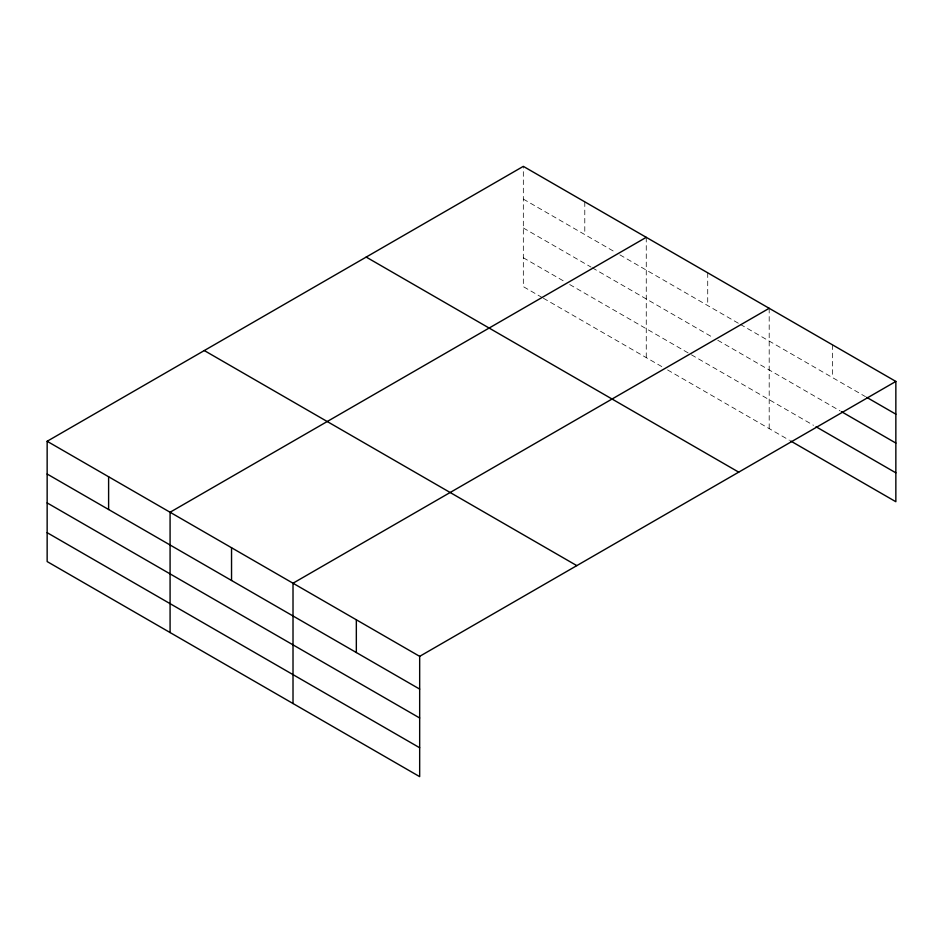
<?xml version="1.0" encoding="UTF-8"?>
<svg xmlns="http://www.w3.org/2000/svg" width="943" height="943" viewBox="0 0 943 943"><rect width="100%" height="100%" fill="white"/><g stroke="black" fill="none" stroke-linecap="round" stroke-linejoin="round"><path stroke-width="0.71" stroke-dasharray="4.71 3.54" d="M523.33 199.103L614.907 251.97M619.916 254.869L739.088 323.673M740.338 324.392L865.45 396.626M523.33 227.994L591.072 267.105M592.322 267.824L712.743 337.358M717.764 340.246L840.119 410.889M523.33 257.757L564.727 281.662M569.737 284.562L690.17 354.085M691.419 354.804L813.526 425.305M542.142 297.517L523.33 286.648L523.33 166.357M543.404 298.236L662.564 367.039M667.585 369.939L789.456 440.298M832.516 344.867L832.516 377.613M769.193 308.302L769.193 428.605M707.721 272.81L707.721 305.567M646.261 237.33L646.261 357.633M584.79 201.837L584.79 234.595"/><path stroke-width="1.41" d="M47.15 441.277L419.67 656.352L419.67 776.643L47.15 561.568L47.15 441.277L523.33 166.357L895.85 381.432L895.85 501.723L790.729 441.029M646.261 237.33L170.082 512.249L170.082 632.553M769.193 308.302L293.014 583.222L293.014 703.525M419.67 656.352L895.85 381.432M866.723 397.357L895.85 414.177M841.392 411.619L895.85 443.069M816.06 426.766L895.85 472.832M366.19 257.074L738.711 472.148M204.289 350.548L576.81 565.623M47.15 474.023L419.67 689.097M47.15 502.914L419.67 717.988M47.15 532.677L419.67 747.752M356.336 619.787L356.336 652.532M231.542 547.73L231.542 580.487M108.61 476.757L108.61 509.515"/></g></svg>
